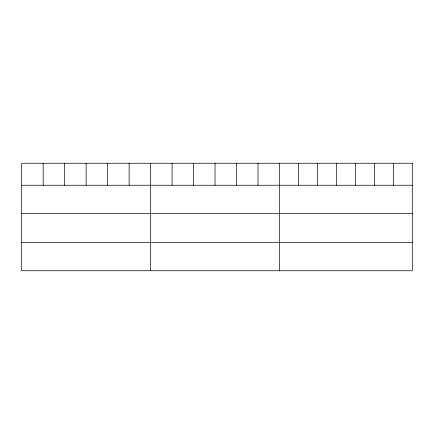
<?xml version="1.0" encoding="UTF-8"?>
<svg xmlns="http://www.w3.org/2000/svg" width="434" height="434" viewBox="0 0 434 434"><rect width="100%" height="100%" fill="white"/><g stroke="black" fill="none" stroke-linecap="round" stroke-linejoin="round"><path stroke-width="0.65" d="M21.7 185.237L412.3 185.237M21.7 213.457L412.3 213.457M21.7 242.535L412.3 242.535M393.329 163.244L393.329 185.237M374.358 163.244L374.358 185.237M355.386 163.244L355.386 185.237M336.41 163.244L336.41 185.237M317.438 163.244L317.438 185.237M298.467 163.244L298.467 185.237M279.496 163.244L279.496 270.756M258.013 163.244L258.013 185.237M236.53 163.244L236.53 185.237M215.047 163.244L215.047 185.237M193.564 163.244L193.564 185.237M172.081 163.244L172.081 185.237M150.598 163.244L150.598 270.756M129.115 163.244L129.115 185.237M107.632 163.244L107.632 185.237M86.149 163.244L86.149 185.237M64.666 163.244L64.666 185.237M43.183 163.244L43.183 185.237M412.3 163.244L21.7 163.244L21.7 270.756L412.3 270.756L412.3 163.244"/></g></svg>
